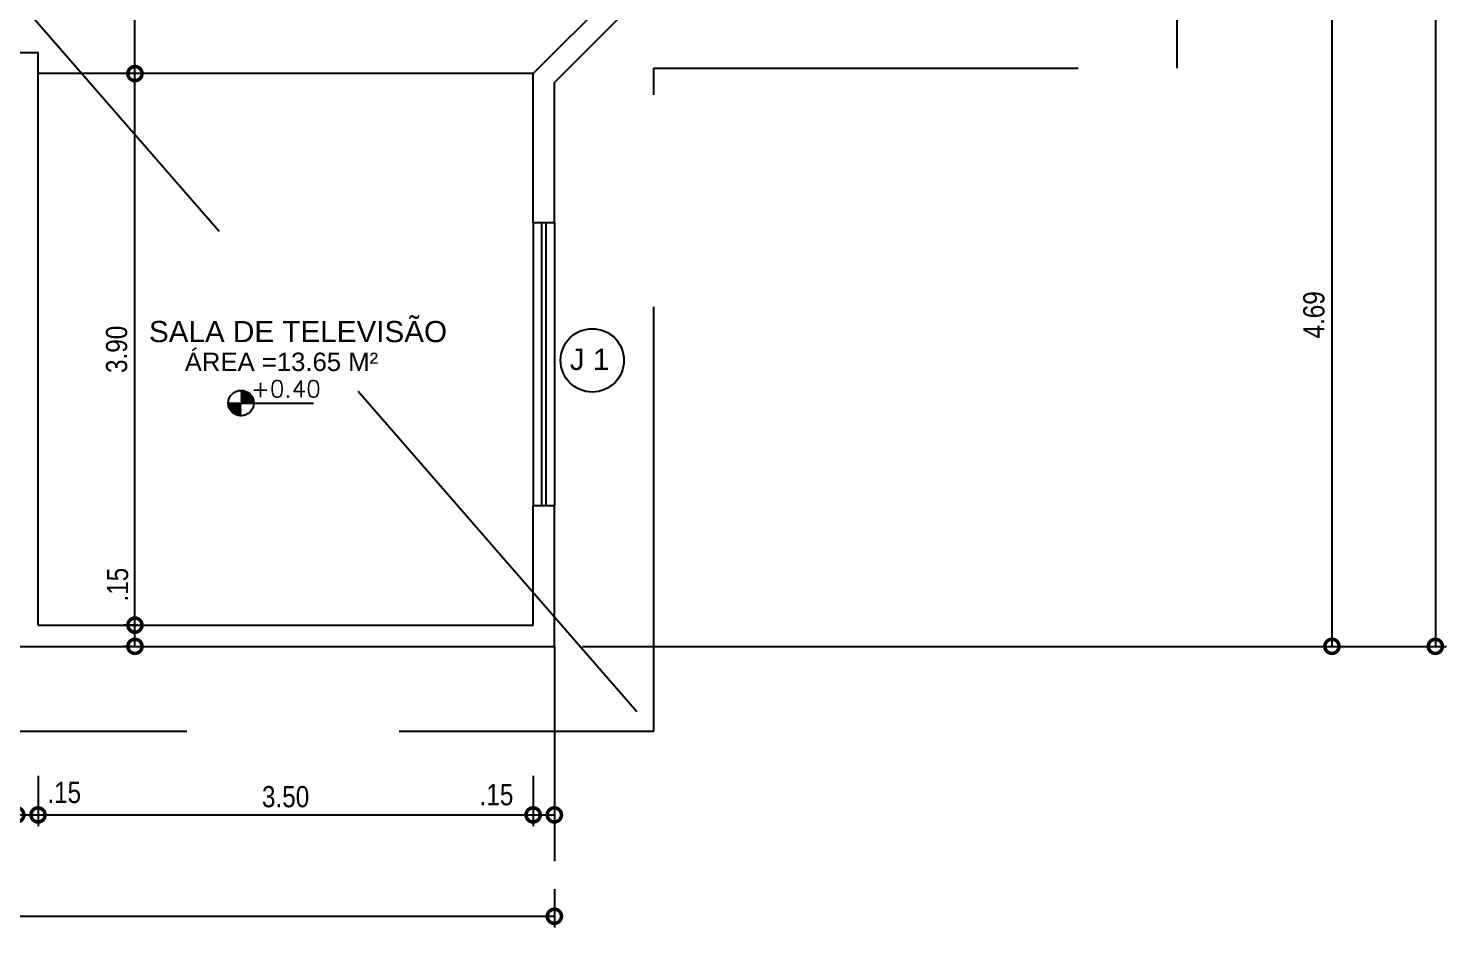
# Model space of a CAD drawing. Extents: x -109 to 1815, y -14679 to 345.
# Drawn here: x 98.97 to 108.99, y -4.45 to 1.91 of the extents above; entities that cross this region are included whole.
import ezdxf
from ezdxf.enums import TextEntityAlignment as Align

# ---------------------------------------------------------------- set-up
doc = ezdxf.new("R2010")
doc.units = 0
doc.header["$MEASUREMENT"] = 0
doc.linetypes.add('HIDDEN', pattern=[0.375, 0.25, -0.125])
doc.layers.get('0').update_dxf_attribs({"linetype": 'CONTINUOUS'})
doc.layers.get('DEFPOINTS').update_dxf_attribs({"linetype": 'CONTINUOUS'})
for name, color, linetype in [('COTA', 1, 'CONTINUOUS'), ('ESPECARQ', 1, 'CONTINUOUS'), ('ESQUADRIA', 2, 'CONTINUOUS'), ('JANELA', 3, 'CONTINUOUS'), ('PAREDE', 6, 'CONTINUOUS'), ('PORTA', 3, 'CONTINUOUS'), ('PROJCASA', 3, 'HIDDEN')]:
    doc.layers.add(name, color=color, linetype=linetype)
doc.styles.add('REGUA120', font='arial.ttf')
doc.styles.add('SIMPLEX', font='techl___.ttf')
doc.styles.add('TFINOS', font='romans.shx', dxfattribs={"height": 0.1})
doc.dimstyles.new('50model', dxfattribs={"dimtxt": 0.15, "dimasz": 0.2, "dimexe": 0.08, "dimexo": 0.2, "dimgap": 0.05, "dimtad": 1, "dimzin": 4, "dimdsep": 46, "dimtxsty": 'SIMPLEX', "dimblk1": 'DOTSMALL', "dimblk2": 'DOTSMALL', "dimsah": 1, "dimcen": 0.2, "dimadec": 0, "dimazin": 0, "dimtfac": 1, "dimtmove": 2, "dimatfit": 3, "dimldrblk": 'DOTSMALL', "dimfxl": 1, "dimtvp": 1, "dimtolj": 1, "dimtzin": 0, "dimarcsym": 0})

# ---------------------------------------------------------------- blocks, each defined once
blk = doc.blocks.new('_DOTSMALL')
at = {"color": 0, "linetype": 'ByBlock', "ltscale": 0.05, "const_width": 0.5}
blk.add_lwpolyline([(-0.0625, 0, 1), (0.0625, 0, 1)], format="xyb", close=True, dxfattribs=at)
blk = doc.blocks.new('*D30')
at = {"layer": 'DEFPOINTS', "color": 0, "transparency": 16777216}
for p in [(88.585, -4), (102.685, -3.976), (102.685, -4.367)]:
    blk.add_point(p, dxfattribs=at)
at = {"layer": 'PORTA', "color": 0, "lineweight": -2, "transparency": 16777216}
for p, q in [((88.585, -4.2), (88.585, -4.447)), ((102.685, -4.176), (102.685, -4.447)), ((88.585, -4.367), (102.685, -4.367))]:
    blk.add_line(p, q, dxfattribs=at)
at = {"layer": 'PORTA', "color": 0, "lineweight": -2, "transparency": 16777216, "xscale": 0.2, "yscale": 0.2, "zscale": 0.2, "rotation": 180}
blk.add_blockref('_DOTSMALL', (88.585, -4.367), dxfattribs=at)
at = {"layer": 'PORTA', "color": 0, "lineweight": -2, "transparency": 16777216, "xscale": 0.2, "yscale": 0.2, "zscale": 0.2}
blk.add_blockref('_DOTSMALL', (102.685, -4.367), dxfattribs=at)
at = {"layer": 'PORTA', "color": 0, "transparency": 16777216, "insert": (95.635, -4.241), "char_height": 0.15, "attachment_point": 5, "style": 'SIMPLEX'}
blk.add_mtext('\\A1;14.10', dxfattribs=at)
blk = doc.blocks.new('*D29')
at = {"layer": 'DEFPOINTS', "color": 0, "transparency": 16777216}
for p in [(102.535, -3.174), (102.685, -3.174), (102.685, -3.65)]:
    blk.add_point(p, dxfattribs=at)
at = {"layer": 'PORTA', "color": 0, "lineweight": -2, "transparency": 16777216}
for p, q in [((102.535, -3.374), (102.535, -3.73)), ((102.685, -3.374), (102.685, -3.73)), ((102.535, -3.65), (102.685, -3.65))]:
    blk.add_line(p, q, dxfattribs=at)
at = {"layer": 'PORTA', "color": 0, "lineweight": -2, "transparency": 16777216, "xscale": 0.2, "yscale": 0.2, "zscale": 0.2, "rotation": 180}
blk.add_blockref('_DOTSMALL', (102.535, -3.65), dxfattribs=at)
at = {"layer": 'PORTA', "color": 0, "lineweight": -2, "transparency": 16777216, "xscale": 0.2, "yscale": 0.2, "zscale": 0.2}
blk.add_blockref('_DOTSMALL', (102.685, -3.65), dxfattribs=at)
at = {"layer": 'PORTA', "color": 0, "transparency": 16777216, "insert": (102.276, -3.508), "char_height": 0.15, "attachment_point": 5, "style": 'SIMPLEX'}
blk.add_mtext('\\A1;.15', dxfattribs=at)
blk = doc.blocks.new('*D28')
at = {"layer": 'DEFPOINTS', "color": 0, "transparency": 16777216}
for p in [(99.035, -3.174), (102.535, -3.174), (102.535, -3.65)]:
    blk.add_point(p, dxfattribs=at)
at = {"layer": 'PORTA', "color": 0, "lineweight": -2, "transparency": 16777216}
for p, q in [((99.035, -3.374), (99.035, -3.73)), ((102.535, -3.374), (102.535, -3.73)), ((99.035, -3.65), (102.535, -3.65))]:
    blk.add_line(p, q, dxfattribs=at)
at = {"layer": 'PORTA', "color": 0, "lineweight": -2, "transparency": 16777216, "xscale": 0.2, "yscale": 0.2, "zscale": 0.2, "rotation": 180}
blk.add_blockref('_DOTSMALL', (99.035, -3.65), dxfattribs=at)
at = {"layer": 'PORTA', "color": 0, "lineweight": -2, "transparency": 16777216, "xscale": 0.2, "yscale": 0.2, "zscale": 0.2}
blk.add_blockref('_DOTSMALL', (102.535, -3.65), dxfattribs=at)
at = {"layer": 'PORTA', "color": 0, "transparency": 16777216, "insert": (100.785, -3.522), "char_height": 0.15, "attachment_point": 5, "style": 'SIMPLEX'}
blk.add_mtext('\\A1;3.50', dxfattribs=at)
blk = doc.blocks.new('*D27')
at = {"layer": 'DEFPOINTS', "color": 0, "transparency": 16777216}
for p in [(98.885, -3.174), (99.035, -3.174), (99.035, -3.65)]:
    blk.add_point(p, dxfattribs=at)
at = {"layer": 'PORTA', "color": 0, "lineweight": -2, "transparency": 16777216}
for p, q in [((98.885, -3.374), (98.885, -3.73)), ((99.035, -3.374), (99.035, -3.73)), ((98.885, -3.65), (99.035, -3.65))]:
    blk.add_line(p, q, dxfattribs=at)
at = {"layer": 'PORTA', "color": 0, "lineweight": -2, "transparency": 16777216, "xscale": 0.2, "yscale": 0.2, "zscale": 0.2, "rotation": 180}
blk.add_blockref('_DOTSMALL', (98.885, -3.65), dxfattribs=at)
at = {"layer": 'PORTA', "color": 0, "lineweight": -2, "transparency": 16777216, "xscale": 0.2, "yscale": 0.2, "zscale": 0.2}
blk.add_blockref('_DOTSMALL', (99.035, -3.65), dxfattribs=at)
at = {"layer": 'PORTA', "color": 0, "transparency": 16777216, "insert": (99.22, -3.492), "char_height": 0.15, "attachment_point": 5, "style": 'SIMPLEX'}
blk.add_mtext('\\A1;.15', dxfattribs=at)
blk = doc.blocks.new('*D51')
at = {"layer": 'DEFPOINTS', "color": 0, "transparency": 16777216}
for p in [(106.648, 2.23), (106.854, -2.458), (108.182, -2.458)]:
    blk.add_point(p, dxfattribs=at)
at = {"layer": 'PORTA', "color": 0, "lineweight": -2, "transparency": 16777216}
for p, q in [((106.848, 2.23), (108.262, 2.23)), ((108.182, 2.23), (108.182, -2.458)), ((107.054, -2.458), (108.262, -2.458))]:
    blk.add_line(p, q, dxfattribs=at)
at = {"layer": 'PORTA', "color": 0, "lineweight": -2, "transparency": 16777216, "xscale": 0.2, "yscale": 0.2, "zscale": 0.2}
for p, rotation in [((108.182, 2.23), 90), ((108.182, -2.458), 270)]:
    blk.add_blockref('_DOTSMALL', p, dxfattribs=dict(at, rotation=rotation))
at = {"layer": 'PORTA', "color": 0, "transparency": 16777216, "insert": (108.055, -0.114), "char_height": 0.15, "attachment_point": 5, "rotation": 90, "style": 'SIMPLEX'}
blk.add_mtext('\\A1;4.69', dxfattribs=at)
blk = doc.blocks.new('*D52')
at = {"layer": 'DEFPOINTS', "color": 0, "transparency": 16777216}
for p in [(99.72, -2.308), (99.94, -2.308), (99.899, -2.458)]:
    blk.add_point(p, dxfattribs=at)
at = {"layer": 'PORTA', "color": 0, "lineweight": -2, "transparency": 16777216}
for p, q in [((99.74, -2.308), (99.64, -2.308)), ((99.72, -2.458), (99.72, -2.308)), ((99.699, -2.458), (99.64, -2.458))]:
    blk.add_line(p, q, dxfattribs=at)
at = {"layer": 'PORTA', "color": 0, "lineweight": -2, "transparency": 16777216, "xscale": 0.2, "yscale": 0.2, "zscale": 0.2}
for p, rotation in [((99.72, -2.308), 90), ((99.72, -2.458), 270)]:
    blk.add_blockref('_DOTSMALL', p, dxfattribs=dict(at, rotation=rotation))
at = {"layer": 'PORTA', "color": 0, "transparency": 16777216, "insert": (99.598, -2.022), "char_height": 0.15, "attachment_point": 5, "rotation": 90, "style": 'SIMPLEX'}
blk.add_mtext('\\A1;.15', dxfattribs=at)
blk = doc.blocks.new('*D53')
at = {"layer": 'DEFPOINTS', "color": 0, "transparency": 16777216}
for p in [(99.692, 1.592), (99.72, 1.592), (99.94, -2.308)]:
    blk.add_point(p, dxfattribs=at)
at = {"layer": 'PORTA', "color": 0, "lineweight": -2, "transparency": 16777216}
for p, q in [((99.72, -2.308), (99.72, 1.592)), ((99.892, 1.592), (99.8, 1.592)), ((99.74, -2.308), (99.64, -2.308))]:
    blk.add_line(p, q, dxfattribs=at)
at = {"layer": 'PORTA', "color": 0, "lineweight": -2, "transparency": 16777216, "xscale": 0.2, "yscale": 0.2, "zscale": 0.2}
for p, rotation in [((99.72, 1.592), 90), ((99.72, -2.308), 270)]:
    blk.add_blockref('_DOTSMALL', p, dxfattribs=dict(at, rotation=rotation))
at = {"layer": 'PORTA', "color": 0, "transparency": 16777216, "insert": (99.591, -0.358), "char_height": 0.15, "attachment_point": 5, "rotation": 90, "style": 'SIMPLEX'}
blk.add_mtext('\\A1;3.90', dxfattribs=at)
blk = doc.blocks.new('*D54')
at = {"layer": 'DEFPOINTS', "color": 0, "transparency": 16777216}
for p in [(99.692, 7.83), (99.72, 7.83), (99.692, 1.592)]:
    blk.add_point(p, dxfattribs=at)
at = {"layer": 'PORTA', "color": 0, "lineweight": -2, "transparency": 16777216}
for p, q in [((99.72, 1.592), (99.72, 7.83)), ((99.892, 7.83), (99.8, 7.83)), ((99.892, 1.592), (99.8, 1.592))]:
    blk.add_line(p, q, dxfattribs=at)
at = {"layer": 'PORTA', "color": 0, "lineweight": -2, "transparency": 16777216, "xscale": 0.2, "yscale": 0.2, "zscale": 0.2}
for p, rotation in [((99.72, 7.83), 90), ((99.72, 1.592), 270)]:
    blk.add_blockref('_DOTSMALL', p, dxfattribs=dict(at, rotation=rotation))
at = {"layer": 'PORTA', "color": 0, "transparency": 16777216, "insert": (99.593, 4.711), "char_height": 0.15, "attachment_point": 5, "rotation": 90, "style": 'SIMPLEX'}
blk.add_mtext('\\A1;6.24', dxfattribs=at)
blk = doc.blocks.new('*D87')
at = {"layer": 'DEFPOINTS', "color": 0, "transparency": 16777216}
for p in [(106.235, 10.692), (102.685, -2.458), (108.913, -2.458)]:
    blk.add_point(p, dxfattribs=at)
at = {"layer": 'PORTA', "color": 0, "lineweight": -2, "transparency": 16777216}
for p, q in [((106.435, 10.692), (108.993, 10.692)), ((108.913, 10.692), (108.913, -2.458)), ((102.885, -2.458), (108.993, -2.458))]:
    blk.add_line(p, q, dxfattribs=at)
at = {"layer": 'PORTA', "color": 0, "lineweight": -2, "transparency": 16777216, "xscale": 0.2, "yscale": 0.2, "zscale": 0.2}
for p, rotation in [((108.913, 10.692), 90), ((108.913, -2.458), 270)]:
    blk.add_blockref('_DOTSMALL', p, dxfattribs=dict(at, rotation=rotation))
at = {"layer": 'PORTA', "color": 0, "transparency": 16777216, "insert": (108.7, 5), "char_height": 0.15, "attachment_point": 5, "rotation": 90, "style": 'SIMPLEX'}
blk.add_mtext('\\A1;13.15', dxfattribs=at)
blk = doc.blocks.new('*D186')
at = {"layer": 'COTA', "color": 0, "lineweight": -2, "transparency": 16777216}
blk.add_arc((103.235, 2.292), 0.219, 90, 225, dxfattribs=at)
at = {"layer": 'DEFPOINTS', "color": 0, "transparency": 16777216}
for p in [(103.235, 2.711), (103.08, 2.447), (103.235, 2.292), (103.235, 2.292), (102.535, 1.592)]:
    blk.add_point(p, dxfattribs=at)
at = {"layer": 'COTA', "color": 0, "lineweight": -2, "transparency": 16777216, "xscale": 0.2, "yscale": 0.2, "zscale": 0.2}
blk.add_blockref('_DOTSMALL', (103.235, 2.511), dxfattribs=at)
at = {"layer": 'COTA', "color": 0, "lineweight": -2, "transparency": 16777216, "xscale": 0.2, "yscale": 0.2, "zscale": 0.2, "rotation": 315.0000000000007}
blk.add_blockref('_DOTSMALL', (103.08, 2.138), dxfattribs=at)
at = {"layer": 'COTA', "color": 0, "transparency": 16777216, "insert": (102.663, 2.529), "char_height": 0.15, "attachment_point": 5, "rotation": 67.5, "style": 'SIMPLEX'}
blk.add_mtext('\\A1;135°', dxfattribs=at)

msp = doc.modelspace()

# ---------------------------------------------------------------- hatches: boundary and pattern name
at = {"layer": 'PORTA'}
h = msp.add_hatch(dxfattribs=at)
h.set_pattern_fill('ANSI31', color=1, scale=0.0012, style=0)
h.set_pattern_definition([(45, (84.1825746, -16.489794), (-0.00269407684, 0.00269407684), [])])
h.paths.add_polyline_path([(100.56, -0.738, 0.414214), (100.47, -0.648), (100.47, -0.738)])
h.paths.add_polyline_path([(100.38, -0.738, 0.414214), (100.47, -0.828), (100.47, -0.738)])

# ---------------------------------------------------------------- linework, layer by layer
at = {"layer": 'ESQUADRIA'}
for p, q in [((102.535, 0.536), (102.535, -1.464)), ((102.685, 0.536), (102.685, -1.464))]:
    msp.add_line(p, q, dxfattribs=at)
at = {"layer": 'JANELA', "color": 3}
for p, q in [((102.595, 0.536), (102.595, -1.464)), ((102.595, 0.536), (102.595, -1.464)), ((102.625, 0.536), (102.625, -1.464))]:
    msp.add_line(p, q, dxfattribs=at)
at = {"layer": 'PAREDE'}
for p, q in [((102.535, 1.592), (103.235, 2.292)), ((102.685, 1.53), (103.385, 2.23)), ((96.285, 1.742), (99.035, 1.742)), ((99.035, -2.308), (99.035, 1.742)), ((102.535, 0.536), (102.535, 1.592)), ((102.685, 0.536), (102.685, 1.53)), ((102.685, 0.536), (102.535, 0.536)), ((102.685, -1.464), (102.535, -1.464)), ((102.535, -2.308), (102.535, -1.464)), ((102.685, -2.458), (102.685, -1.464)), ((99.035, -2.308), (101.785, -2.308)), ((101.785, -2.308), (102.535, -2.308)), ((98.185, -2.458), (101.785, -2.458)), ((101.785, -2.458), (102.685, -2.458))]:
    msp.add_line(p, q, dxfattribs=at)
at = {"layer": 'PORTA', "color": 3}
msp.add_line((102.535, 1.592), (99.035, 1.592), dxfattribs=at)
at = {"layer": 'PORTA', "color": 1}
msp.add_line((102.685, -2.458), (102.685, -3.976), dxfattribs=at)
msp.add_lwpolyline([(100.38, -0.738), (100.98, -0.738), (100.98, -0.738)], dxfattribs=at)
for centre, radius in [((102.953, -0.436), 0.224), ((100.47, -0.738), 0.09)]:
    msp.add_circle(centre, radius, dxfattribs=at)
at = {"layer": 'PROJCASA', "ltscale": 12}
for p, q in [((107.088, 1.63), (107.088, 11.292)), ((98.347, 2.742), (103.388, -3.058)), ((103.388, 1.63), (107.088, 1.63)), ((103.388, -3.058), (103.388, 1.63)), ((88.088, -3.058), (103.388, -3.058))]:
    msp.add_line(p, q, dxfattribs=at)

# ---------------------------------------------------------------- texts
at = {"layer": 'ESPECARQ', "style": 'REGUA120'}
msp.add_text('ÁREA =13.65 M²', height=0.13, dxfattribs=at).set_placement((100.072, -0.511))
at = {"layer": 'PORTA', "color": 3, "style": 'REGUA120'}
for s, p in [('SALA DE TELEVISÃO', (99.819, -0.307)), ('J 1', (102.794, -0.504))]:
    msp.add_text(s, height=0.15, dxfattribs=at).set_placement(p)
at = {"layer": 'PORTA', "color": 1, "style": 'TFINOS'}
msp.add_text('+0.40', height=0.12, dxfattribs=at).set_placement((100.787, -0.697), align=Align.CENTER)

# ---------------------------------------------------------------- dimensions: what is measured, and where the dimension line sits
at = {"layer": 'COTA'}
dim = msp.add_angular_dim_2l(base=(103.08, 2.447), line1=((102.535, 1.592), (103.235, 2.292)), line2=((103.235, 2.292), (103.235, 2.711)), dimstyle='50model', dxfattribs=at)
dim.commit()
dim.dimension.update_dxf_attribs({"geometry": '*D186', "text_midpoint": (102.663, 2.529)})
at = {"layer": 'PORTA', "color": 1}
for base, p1, p2, picture, middle in [((108.913, -2.458), (106.235, 10.692), (102.685, -2.458), '*D87', (108.7, 5)), ((99.72, -2.308), (99.899, -2.458), (99.94, -2.308), '*D52', (99.598, -2.022))]:
    dim = msp.add_linear_dim(base=base, p1=p1, p2=p2, angle=90, dimstyle='50model', dxfattribs=at)
    dim.commit()
    dim.dimension.update_dxf_attribs({"geometry": picture, "text_midpoint": middle, "dimtype": 160})
for base, p1, p2, picture, middle in [((99.72, 7.83), (99.692, 1.592), (99.692, 7.83), '*D54', (99.593, 4.711)), ((108.182, -2.458), (106.648, 2.23), (106.854, -2.458), '*D51', (108.055, -0.114)), ((99.72, 1.592), (99.94, -2.308), (99.692, 1.592), '*D53', (99.591, -0.358))]:
    dim = msp.add_linear_dim(base=base, p1=p1, p2=p2, angle=90, dimstyle='50model', dxfattribs=at)
    dim.commit()
    dim.dimension.update_dxf_attribs({"geometry": picture, "text_midpoint": middle})
for base, p1, p2, picture, middle in [((99.035, -3.65), (98.885, -3.174), (99.035, -3.174), '*D27', (99.22, -3.492)), ((102.685, -3.65), (102.535, -3.174), (102.685, -3.174), '*D29', (102.276, -3.508))]:
    dim = msp.add_linear_dim(base=base, p1=p1, p2=p2, dimstyle='50model', dxfattribs=at)
    dim.commit()
    dim.dimension.update_dxf_attribs({"geometry": picture, "text_midpoint": middle, "dimtype": 160})
for base, p1, p2, picture, middle in [((102.535, -3.65), (99.035, -3.174), (102.535, -3.174), '*D28', (100.785, -3.522)), ((102.685, -4.367), (88.585, -4), (102.685, -3.976), '*D30', (95.635, -4.241))]:
    dim = msp.add_linear_dim(base=base, p1=p1, p2=p2, dimstyle='50model', dxfattribs=at)
    dim.commit()
    dim.dimension.update_dxf_attribs({"geometry": picture, "text_midpoint": middle})

doc.saveas('drawing.dxf')
